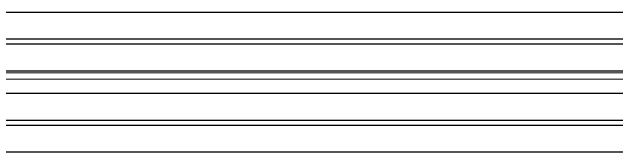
# Model space of a CAD drawing. Header units: inches. Extents: x -1851 to 6314, y -1304 to 4687.
# Drawn here: x -1305.05 to -1278.76, y 630.05 to 636.11 of the extents above; entities that cross this region are included whole.
import ezdxf

# ---------------------------------------------------------------- set-up
doc = ezdxf.new("R2010")
doc.units = ezdxf.units.IN
doc.header["$MEASUREMENT"] = 0
doc.layers.add('DC FEEEDERS', color=1, linetype='Continuous')
doc.layers.add('WIRE MANAGEMENT', color=4, linetype='Continuous')

msp = doc.modelspace()

# ---------------------------------------------------------------- linework, layer by layer
at = {"layer": 'DC FEEEDERS'}
for points in [[(-1322.81593, 636.10711), (-1274.42418, 636.10711)], [(-1318.59254, 634.94711), (-1274.42418, 634.94711)], [(-1318.59254, 634.72517), (-1274.42418, 634.72517)], [(-1318.59254, 633.56517), (-1274.42418, 633.56517)], [(-1318.59254, 632.58777), (-1274.42418, 632.58777)], [(-1318.59254, 631.42777), (-1274.42418, 631.42777)], [(-1318.59254, 631.20583), (-1274.42418, 631.20583)], [(-1318.59254, 630.04583), (-1274.42418, 630.04583)]]:
    msp.add_lwpolyline(points, dxfattribs=at)
at = {"layer": 'WIRE MANAGEMENT', "color": 4, "linetype": 'Continuous', "lineweight": 18, "elevation": 0.11854, "flags": 128}
for points in [[(-1318.59254, 633.47839), (-1249.54937, 633.47839)], [(-1318.59254, 633.20032), (-1249.54937, 633.20032)]]:
    msp.add_lwpolyline(points, dxfattribs=at)

doc.saveas('drawing.dxf')
